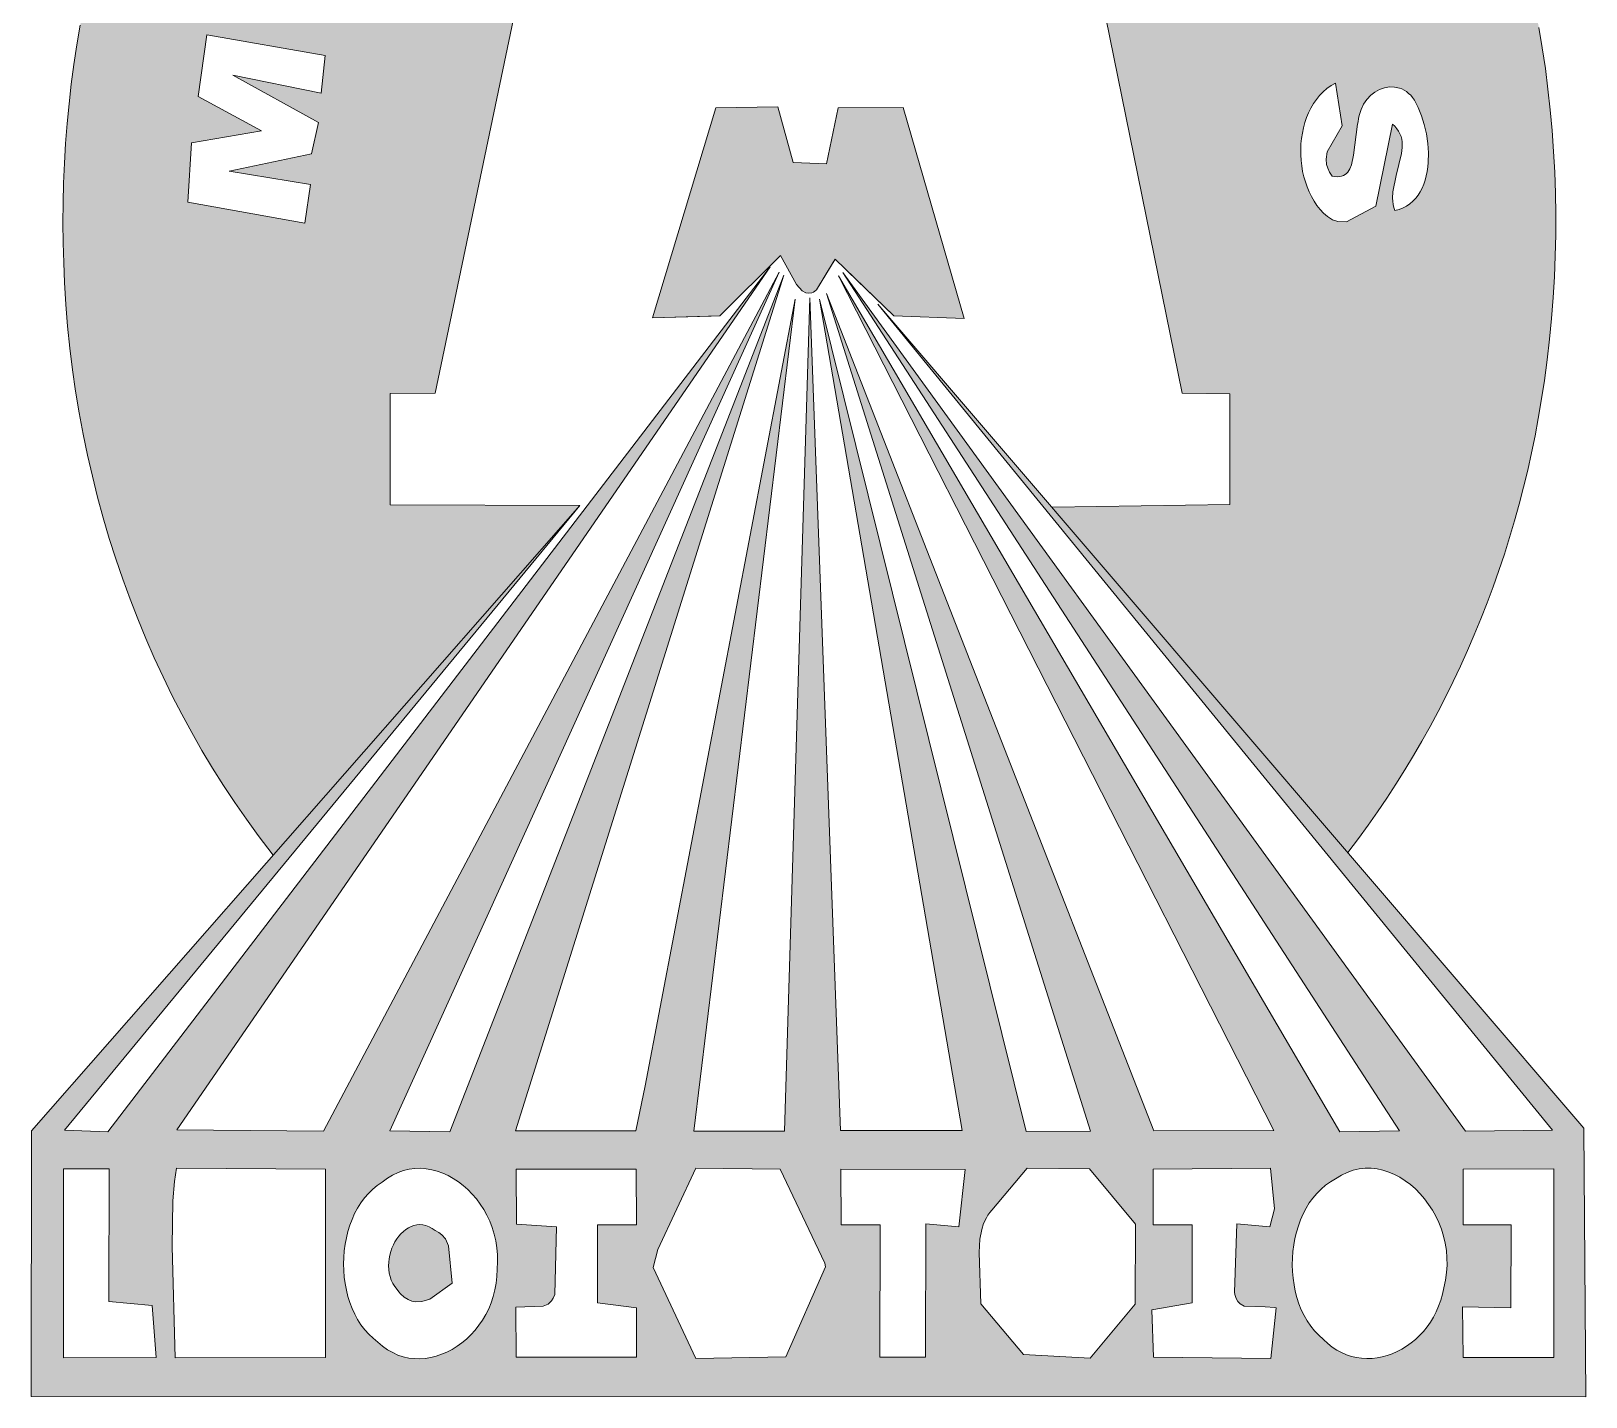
# Model space of a CAD drawing. Header units: millimetres. Extents: x 72 to 17970, y 150 to 12750.
# Drawn here: x 16651 to 16827.9, y 5932.9 to 6088.3 of the extents above; entities that cross this region are included whole.
import ezdxf

# ---------------------------------------------------------------- set-up
doc = ezdxf.new("R2010")
doc.units = ezdxf.units.MM
doc.linetypes.add('XKITLINE00', pattern=[0])
doc.layers.add('OtherObjectType', color=1, linetype='Continuous', lineweight=0)

# ---------------------------------------------------------------- blocks, each defined once
blk = doc.blocks.new('*A5')
at = {"layer": 'OtherObjectType'}
for color, points in [(1, [(16799.07, 6066.85), (16799.66, 6066.65), (16800.64, 6066.62), (16822.11, 6042.29), (16821.71, 6040.33), (16821.28, 6038.38), (16820.81, 6036.44), (16820.31, 6034.52), (16819.78, 6032.61), (16819.22, 6030.71), (16818.62, 6028.83), (16818, 6026.96), (16817.34, 6025.11), (16816.66, 6023.27), (16815.94, 6021.45), (16815.2, 6019.65), (16814.43, 6017.86), (16813.63, 6016.09), (16812.8, 6014.34), (16811.95, 6012.61), (16811.07, 6010.9), (16810.16, 6009.21), (16809.23, 6007.54), (16808.27, 6005.89), (16807.29, 6004.26), (16806.28, 6002.66), (16805.25, 6001.07), (16804.2, 5999.51), (16803.12, 5997.98), (16802.02, 5996.47), (16800.81, 5994.86), (16767.13, 6034.16), (16787.37, 6034.48), (16787.38, 6047.05), (16781.97, 6047.14), (16771.42, 6099.08), (16746.9, 6099.14), (16739.5, 6089.62), (16732.51, 6099.03), (16707.85, 6099.12), (16697, 6047.12), (16691.86, 6047.1), (16691.87, 6034.43), (16713.46, 6034.36), (16678.57, 5994.57), (16676.87, 5996.79), (16675.51, 5998.65), (16674.19, 6000.55), (16672.91, 6002.49), (16671.66, 6004.47), (16670.46, 6006.48), (16669.29, 6008.52), (16668.16, 6010.6), (16667.08, 6012.71), (16666.03, 6014.85), (16665.03, 6017.02), (16664.07, 6019.22), (16663.15, 6021.44), (16662.28, 6023.7), (16661.45, 6025.97), (16660.66, 6028.27), (16659.92, 6030.59), (16659.23, 6032.93), (16658.58, 6035.29), (16657.99, 6037.67), (16657.44, 6040.07), (16656.93, 6042.48), (16656.48, 6044.91), (16656.08, 6047.35), (16655.73, 6049.8), (16655.43, 6052.26), (16655.18, 6054.74), (16654.99, 6057.22), (16654.84, 6059.71), (16654.74, 6061.97), (16654.67, 6064.23), (16654.64, 6066.5), (16654.66, 6068.77), (16654.71, 6071.03), (16654.81, 6073.29), (16654.95, 6075.55), (16655.12, 6077.81), (16655.34, 6080.06), (16655.6, 6082.3), (16655.9, 6084.54), (16656.23, 6086.77), (16656.61, 6088.98), (16657.03, 6091.19), (16657.48, 6093.39), (16657.98, 6095.57), (16658.51, 6097.74), (16659.08, 6099.89), (16659.69, 6102.03), (16660.34, 6104.15), (16661.03, 6106.25), (16661.76, 6108.34), (16662.52, 6110.4), (16663.33, 6112.44), (16664.17, 6114.46), (16665.05, 6116.46), (16665.97, 6118.43), (16666.92, 6120.38), (16667.91, 6122.3), (16669.12, 6124.54), (16670.37, 6126.74), (16671.67, 6128.9), (16673.01, 6131.02), (16674.4, 6133.09), (16675.84, 6135.12), (16677.31, 6137.1), (16678.83, 6139.04), (16680.39, 6140.93), (16681.99, 6142.77), (16683.62, 6144.55), (16685.3, 6146.29), (16687, 6147.97), (16688.75, 6149.6), (16690.52, 6151.18), (16692.33, 6152.7), (16694.17, 6154.16), (16696.04, 6155.57), (16697.94, 6156.91), (16699.87, 6158.2), (16701.82, 6159.42), (16703.8, 6160.59), (16705.8, 6161.69), (16707.83, 6162.72), (16709.87, 6163.69), (16711.94, 6164.59), (16714.03, 6165.43), (16716.14, 6166.19), (16718.26, 6166.89), (16720.11, 6167.44), (16721.97, 6167.93), (16723.83, 6168.38), (16725.71, 6168.77), (16727.59, 6169.12), (16729.47, 6169.41), (16731.37, 6169.66), (16733.26, 6169.85), (16735.16, 6170), (16737.06, 6170.09), (16738.97, 6170.13), (16740.87, 6170.12), (16742.77, 6170.06), (16744.67, 6169.95), (16746.57, 6169.79), (16748.46, 6169.58), (16750.36, 6169.32), (16752.24, 6169), (16754.12, 6168.64), (16755.99, 6168.22), (16757.85, 6167.75), (16759.71, 6167.24), (16761.55, 6166.67), (16763.38, 6166.04), (16765.2, 6165.37), (16767.01, 6164.64), (16768.8, 6163.87), (16770.58, 6163.04), (16772.34, 6162.16), (16774.24, 6161.16), (16776.12, 6160.1), (16777.98, 6158.99), (16779.82, 6157.82), (16781.63, 6156.6), (16783.41, 6155.32), (16785.17, 6153.99), (16786.91, 6152.61), (16788.61, 6151.17), (16790.28, 6149.69), (16791.93, 6148.16), (16793.54, 6146.57), (16795.12, 6144.95), (16796.67, 6143.27), (16798.19, 6141.55), (16799.67, 6139.79), (16801.11, 6137.98), (16802.52, 6136.13), (16803.9, 6134.24), (16805.23, 6132.31), (16806.52, 6130.34), (16807.78, 6128.34), (16808.99, 6126.29), (16810.16, 6124.21), (16811.29, 6122.1), (16812.38, 6119.95), (16813.42, 6117.76), (16814.41, 6115.55), (16815.36, 6113.3), (16816.23, 6111.17), (16817.06, 6109.02), (16817.84, 6106.84), (16818.58, 6104.64), (16819.28, 6102.42), (16819.93, 6100.18), (16820.54, 6097.92), (16821.1, 6095.65), (16821.63, 6093.36), (16822.1, 6091.05), (16822.54, 6088.74), (16822.93, 6086.41), (16823.28, 6084.07), (16823.58, 6081.72), (16823.84, 6079.36), (16824.05, 6077), (16824.22, 6074.63), (16824.35, 6072.26), (16824.43, 6069.89), (16824.47, 6067.51), (16824.46, 6065.13), (16824.41, 6062.75), (16824.32, 6060.38), (16824.18, 6058.01), (16823.99, 6055.64), (16823.76, 6053.28), (16823.49, 6050.93), (16823.17, 6048.58), (16822.81, 6046.25), (16822.48, 6044.26), (16822.11, 6042.29), (16682.17, 6066.49), (16682.79, 6070.89), (16673.55, 6072.38), (16682.91, 6074.36), (16683.72, 6077.92), (16673.97, 6083.3), (16684.01, 6081.27), (16684.46, 6085.53), (16671.01, 6087.91), (16670.01, 6080.89), (16677.23, 6076.96), (16669.27, 6075.62), (16668.84, 6068.86), (16682.17, 6066.49), (16822.11, 6042.29), (16690.24, 6100.59), (16677.68, 6108.23), (16676.15, 6103.5), (16688.31, 6096.14), (16690.24, 6100.59), (16822.11, 6042.29), (16704.79, 6121.75), (16705.04, 6122.28), (16695.75, 6134.11), (16692.77, 6130.93), (16697.37, 6124.55), (16689, 6126.38), (16686.05, 6123.1), (16695.43, 6110.98), (16698.49, 6114.02), (16693.74, 6120.38), (16694.14, 6120.38), (16694.97, 6120.3), (16699.31, 6119.41), (16700.59, 6119.28), (16701.59, 6119.32), (16702.39, 6119.51), (16703.12, 6119.84), (16703.79, 6120.35), (16704.39, 6121.06), (16704.79, 6121.75), (16822.11, 6042.29), (16726.81, 6134.58), (16726.34, 6137.9), (16722.52, 6150.08), (16718.67, 6149.04), (16718.05, 6148.54), (16717.7, 6148.03), (16717.52, 6147.61), (16718.06, 6137.86), (16713.54, 6146.19), (16708.2, 6144.34), (16712.71, 6128.32), (16716.01, 6129.74), (16712.79, 6140.85), (16719.03, 6130.44), (16721.49, 6132.34), (16720.69, 6144.9), (16724.52, 6132.9), (16726.81, 6134.58), (16822.11, 6042.29), (16748.54, 6135.66), (16748.57, 6136.36), (16748.54, 6136.97), (16748.44, 6137.48), (16748.21, 6138.11), (16747.69, 6138.66), (16747.02, 6138.97), (16746.18, 6139.12), (16743.75, 6139.07), (16742.89, 6139.08), (16742.48, 6139.13), (16742.1, 6139.2), (16741.75, 6139.32), (16741.43, 6139.49), (16741.16, 6139.71), (16740.93, 6140), (16740.75, 6140.36), (16740.63, 6140.8), (16740.56, 6141.33), (16740.57, 6141.95), (16740.65, 6142.68), (16747.46, 6142.44), (16747.71, 6145.73), (16740.85, 6146.7), (16740.88, 6147.07), (16740.93, 6147.4), (16741.02, 6147.7), (16741.13, 6147.95), (16741.26, 6148.17), (16741.59, 6148.52), (16741.99, 6148.75), (16742.46, 6148.89), (16742.97, 6148.95), (16745.83, 6148.68), (16746.86, 6148.63), (16747.3, 6148.69), (16747.59, 6148.67), (16748.03, 6148.77), (16748.33, 6149.52), (16748.64, 6152.13), (16737.2, 6152.61), (16736.44, 6135.91), (16748.54, 6135.66), (16822.11, 6042.29), (16764.18, 6129.86), (16767.95, 6140.87), (16771.5, 6138.73), (16773.27, 6142.37), (16760.87, 6148.61), (16760.34, 6144.63), (16763.77, 6143.18), (16759.82, 6130.89), (16764.18, 6129.86), (16822.11, 6042.29), (16783.96, 6110.92), (16789.55, 6127.17), (16787.36, 6129.87), (16786.61, 6130.5), (16785.95, 6130.73), (16785.3, 6130.56), (16773.94, 6123.81), (16773.68, 6123.08), (16773.88, 6122.28), (16775.65, 6119.82), (16778.05, 6120.27), (16778.48, 6120.17), (16778.86, 6120.02), (16779.19, 6119.84), (16779.49, 6119.61), (16779.75, 6119.36), (16779.98, 6119.07), (16780.18, 6118.76), (16780.35, 6118.42), (16780.5, 6118.06), (16780.75, 6117.28), (16781.51, 6113.92), (16781.83, 6112.95), (16782.22, 6112.23), (16782.72, 6111.64), (16783.36, 6111.16), (16783.96, 6110.92), (16783.22, 6120.62), (16780.98, 6122.14), (16785.32, 6125.66), (16783.22, 6120.62), (16783.96, 6110.92), (16822.11, 6042.29), (16792.95, 6090.85), (16795.92, 6092.02), (16793.4, 6099.91), (16802.32, 6105.16), (16801, 6109.73), (16788.23, 6102.15), (16792.95, 6090.85), (16822.11, 6042.29), (16800.64, 6066.62), (16804.01, 6068.4), (16805.88, 6077.75), (16806.16, 6077.49), (16806.4, 6077.22), (16806.59, 6076.94), (16806.74, 6076.65), (16806.86, 6076.35), (16806.94, 6076.04), (16806.99, 6075.73), (16807, 6075.07), (16806.93, 6074.39), (16806.31, 6071.88), (16805.93, 6070.04), (16805.89, 6069.16), (16805.99, 6068.41), (16806.15, 6067.9), (16806.64, 6068.03), (16807.09, 6068.2), (16807.7, 6068.53), (16808.39, 6069.11), (16808.94, 6069.84), (16809.37, 6070.67), (16809.69, 6071.6), (16809.89, 6072.6), (16809.96, 6073.39), (16809.98, 6074.46), (16809.91, 6075.55), (16809.75, 6076.63), (16809.51, 6077.68), (16809.2, 6078.68), (16808.83, 6079.62), (16808.33, 6080.58), (16807.85, 6081.14), (16807.35, 6081.53), (16806.79, 6081.81), (16806.11, 6081.96), (16805.54, 6081.97), (16804.98, 6081.88), (16804.43, 6081.68), (16803.9, 6081.39), (16803.42, 6081.02), (16802.98, 6080.56), (16802.61, 6080.02), (16802.25, 6079.28), (16802.06, 6078.56), (16801.99, 6078), (16801.92, 6077.75), (16801.47, 6074.21), (16801.24, 6073.12), (16801.05, 6072.67), (16800.81, 6072.29), (16800.5, 6072), (16800.1, 6071.82), (16799.62, 6071.76), (16799.34, 6071.78), (16799.03, 6071.83), (16798.74, 6072.28), (16798.53, 6072.72), (16798.4, 6073.14), (16798.34, 6073.77), (16798.45, 6074.59), (16800.17, 6077.56), (16799.4, 6082.41), (16798.9, 6082.12), (16798.43, 6081.78), (16798, 6081.41), (16797.6, 6081), (16797.24, 6080.55), (16796.91, 6080.08), (16796.61, 6079.57), (16796.35, 6079.04), (16796.12, 6078.49), (16795.93, 6077.92), (16795.77, 6077.33), (16795.64, 6076.72), (16795.54, 6076.11), (16795.48, 6075.49), (16795.46, 6074.86), (16795.46, 6074.23), (16795.5, 6073.6), (16795.57, 6072.98), (16795.67, 6072.36), (16795.81, 6071.76), (16795.98, 6071.16), (16796.18, 6070.59), (16796.41, 6070.03), (16796.68, 6069.49), (16796.98, 6068.98), (16797.3, 6068.49), (16797.67, 6068.04), (16798.06, 6067.62), (16798.48, 6067.23)]), (1, [(16737.71, 6073.39), (16741.5, 6073.22), (16742.83, 6079.6), (16750.23, 6079.64), (16757.18, 6055.64), (16749.17, 6055.94), (16742.49, 6062.38), (16740.38, 6058.87), (16740.19, 6058.73), (16739.83, 6058.55), (16739.49, 6058.49), (16739.17, 6058.53), (16738.74, 6058.77), (16738.1, 6059.49), (16736.26, 6062.8), (16729.36, 6055.92), (16721.72, 6055.72), (16728.92, 6079.6), (16735.97, 6079.69)]), (7, [(16808.5, 5956.59), (16807.94, 5957.09), (16807.35, 5957.53), (16827.67, 5963.51), (16827.89, 5932.93), (16651.02, 5932.97), (16651.05, 5963.2), (16713.46, 6034.36), (16654.84, 5963.29), (16659.76, 5963.09), (16735.11, 6061.49), (16667.59, 5963.33), (16684.29, 5963.16), (16736.11, 6060.88), (16691.82, 5963.2), (16698.64, 5963.1), (16736.66, 6060.57), (16706.13, 5963.21), (16719.83, 5963.19), (16720.87, 5968.34), (16737.93, 6057.84), (16726.41, 5963.17), (16736.74, 5963.17), (16739.62, 6057.97), (16743.1, 5963.23), (16756.93, 5963.23), (16740.72, 6057.84), (16764.2, 5963.13), (16771.52, 5963.17), (16741.51, 6058.47), (16778.74, 5963.19), (16792.38, 5963.24), (16742.88, 6060.47), (16799.9, 5963.11), (16806.69, 5963.22), (16743.36, 6060.86), (16814.19, 5963.16), (16824.11, 5963.28), (16747.35, 6057.26), (16827.67, 5963.51), (16664.79, 5943.34), (16659.88, 5943.77), (16659.9, 5958.89), (16654.72, 5958.89), (16654.72, 5937.37), (16665.26, 5937.43), (16664.79, 5943.34), (16827.67, 5963.51), (16684.5, 5958.85), (16667.56, 5958.94), (16667.34, 5957.46), (16667.13, 5955.24), (16667.08, 5950.04), (16667.42, 5937.39), (16684.5, 5937.42), (16684.5, 5958.85), (16827.67, 5963.51), (16704.08, 5949.11), (16704.01, 5949.91), (16703.89, 5950.7), (16703.71, 5951.46), (16703.48, 5952.2), (16703.2, 5952.91), (16702.88, 5953.6), (16702.52, 5954.25), (16702.12, 5954.87), (16701.68, 5955.46), (16701.21, 5956.01), (16700.71, 5956.52), (16700.18, 5956.99), (16699.63, 5957.41), (16699.05, 5957.79), (16698.46, 5958.12), (16697.85, 5958.39), (16697.23, 5958.61), (16696.6, 5958.78), (16695.96, 5958.89), (16695.32, 5958.94), (16694.68, 5958.92), (16694.04, 5958.84), (16693.4, 5958.69), (16692.77, 5958.47), (16692.15, 5958.18), (16691.55, 5957.81), (16690.96, 5957.37), (16690.4, 5956.99), (16689.88, 5956.56), (16689.39, 5956.09), (16688.95, 5955.57), (16688.54, 5955.01), (16688.17, 5954.41), (16687.83, 5953.79), (16687.54, 5953.13), (16687.29, 5952.46), (16687.07, 5951.76), (16686.89, 5951.04), (16686.75, 5950.31), (16686.65, 5949.56), (16686.59, 5948.81), (16686.57, 5948.06), (16686.59, 5947.31), (16686.65, 5946.56), (16686.75, 5945.82), (16686.89, 5945.09), (16687.06, 5944.37), (16687.28, 5943.67), (16687.54, 5943), (16687.84, 5942.35), (16688.17, 5941.73), (16688.55, 5941.14), (16688.97, 5940.58), (16689.43, 5940.07), (16689.93, 5939.6), (16690.47, 5939.17), (16691.01, 5938.7), (16691.58, 5938.3), (16692.16, 5937.97), (16692.76, 5937.7), (16693.36, 5937.5), (16693.98, 5937.36), (16694.61, 5937.29), (16695.24, 5937.27), (16695.86, 5937.32), (16696.49, 5937.42), (16697.11, 5937.57), (16697.72, 5937.78), (16698.32, 5938.03), (16698.91, 5938.34), (16699.48, 5938.69), (16700.03, 5939.08), (16700.56, 5939.52), (16701.06, 5940), (16701.53, 5940.52), (16701.97, 5941.08), (16702.38, 5941.67), (16702.75, 5942.3), (16703.08, 5942.95), (16703.36, 5943.64), (16703.6, 5944.36), (16703.79, 5945.1), (16703.93, 5945.86), (16704.01, 5946.65), (16704.03, 5947.46), (16704.09, 5948.29), (16704.08, 5949.11), (16698.92, 5945.87), (16696.38, 5944.07), (16695.47, 5943.79), (16694.78, 5943.76), (16694.34, 5943.84), (16693.9, 5944.01), (16693.47, 5944.28), (16693.06, 5944.66), (16692.86, 5944.89), (16692.4, 5945.49), (16692.18, 5945.85), (16692, 5946.23), (16691.86, 5946.62), (16691.77, 5947.02), (16691.71, 5947.43), (16691.69, 5947.84), (16691.7, 5948.25), (16691.75, 5948.66), (16691.82, 5949.07), (16691.93, 5949.46), (16692.07, 5949.85), (16692.23, 5950.22), (16692.41, 5950.57), (16692.62, 5950.91), (16692.85, 5951.22), (16693.1, 5951.5), (16693.37, 5951.76), (16693.65, 5951.99), (16693.95, 5952.18), (16694.26, 5952.33), (16694.58, 5952.44), (16694.91, 5952.51), (16695.25, 5952.54), (16695.59, 5952.51), (16695.94, 5952.43), (16696.29, 5952.3), (16696.64, 5952.11), (16696.99, 5951.85), (16697.41, 5951.64), (16697.75, 5951.38), (16698.16, 5950.9), (16698.52, 5950.12), (16698.92, 5945.87), (16704.08, 5949.11), (16827.67, 5963.51), (16719.87, 5958.85), (16706.22, 5958.84), (16706.23, 5952.6), (16710.79, 5952.28), (16710.59, 5944.59), (16710.43, 5944.18), (16710.23, 5943.85), (16709.86, 5943.49), (16709.27, 5943.24), (16706.18, 5943.14), (16706.21, 5937.45), (16719.89, 5937.44), (16719.9, 5943.07), (16715.44, 5943.63), (16715.46, 5952.51), (16719.88, 5952.51), (16719.87, 5958.85), (16827.67, 5963.51), (16741.41, 5947.75), (16741.3, 5948.16), (16736.24, 5958.85), (16726.66, 5958.94), (16722.32, 5949.72), (16721.77, 5947.65), (16726.64, 5937.3), (16736.88, 5937.5), (16741.41, 5947.75), (16827.67, 5963.51), (16757.28, 5958.8), (16743.14, 5958.83), (16743.16, 5952.51), (16747.6, 5952.52), (16747.56, 5937.44), (16752.78, 5937.47), (16752.79, 5952.64), (16756.56, 5952.28), (16757.28, 5958.8), (16827.67, 5963.51), (16776.64, 5952.59), (16771.44, 5958.89), (16764.35, 5958.97), (16760.32, 5954.19), (16760.09, 5953.9), (16759.87, 5953.61), (16759.69, 5953.3), (16759.38, 5952.65), (16759.16, 5951.97), (16758.96, 5950.88), (16758.87, 5949.36), (16759.05, 5943.54), (16763.93, 5937.75), (16771.5, 5937.34), (16776.6, 5943.48), (16776.64, 5952.59), (16827.67, 5963.51), (16792.45, 5954.35), (16792.01, 5958.97), (16778.66, 5958.84), (16778.65, 5952.53), (16783.11, 5952.52), (16783.11, 5943.65), (16778.5, 5942.84), (16778.71, 5937.44), (16792.07, 5937.3), (16792.65, 5943.07), (16792.49, 5943.12), (16791.39, 5943.19), (16789.01, 5943.27), (16788.55, 5943.52), (16788.3, 5943.78), (16788.1, 5944.13), (16788.03, 5944.35), (16787.93, 5944.85), (16788.17, 5952.63), (16791.93, 5952.29), (16792.45, 5954.35), (16827.67, 5963.51), (16813.93, 5958.86), (16813.93, 5952.5), (16819.38, 5952.53), (16819.36, 5943.07), (16813.86, 5943.19), (16813.94, 5937.42), (16824.26, 5937.4), (16824.24, 5958.88), (16813.93, 5958.86), (16827.67, 5963.51), (16807.35, 5957.53), (16806.74, 5957.92), (16806.12, 5958.25), (16805.47, 5958.52), (16804.81, 5958.73), (16804.14, 5958.88), (16803.46, 5958.95), (16802.78, 5958.95), (16802.1, 5958.87), (16801.42, 5958.72), (16800.74, 5958.48), (16800.08, 5958.15), (16799.42, 5957.74), (16798.83, 5957.4), (16798.28, 5957.02), (16797.76, 5956.58), (16797.28, 5956.09), (16796.84, 5955.56), (16796.43, 5955), (16796.07, 5954.39), (16795.74, 5953.75), (16795.44, 5953.09), (16795.19, 5952.4), (16794.98, 5951.69), (16794.8, 5950.96), (16794.67, 5950.22), (16794.57, 5949.47), (16794.51, 5948.71), (16794.49, 5947.95), (16794.52, 5947.19), (16794.58, 5946.43), (16794.69, 5945.68), (16794.83, 5944.95), (16795.02, 5944.23), (16795.25, 5943.53), (16795.52, 5942.85), (16795.83, 5942.2), (16796.19, 5941.58), (16796.59, 5941), (16797.03, 5940.45), (16797.51, 5939.94), (16798.04, 5939.48), (16798.53, 5939.02), (16799.04, 5938.61), (16799.56, 5938.27), (16800.1, 5937.97), (16800.66, 5937.73), (16801.23, 5937.55), (16801.8, 5937.41), (16802.38, 5937.33), (16802.97, 5937.3), (16803.56, 5937.32), (16804.14, 5937.38), (16804.72, 5937.49), (16805.3, 5937.65), (16805.87, 5937.85), (16806.43, 5938.09), (16806.97, 5938.38), (16807.5, 5938.7), (16808.01, 5939.07), (16808.5, 5939.47), (16808.96, 5939.91), (16809.4, 5940.39), (16809.82, 5940.9), (16810.2, 5941.45), (16810.55, 5942.02), (16810.86, 5942.63), (16811.14, 5943.27), (16811.38, 5943.94), (16811.57, 5944.64), (16811.72, 5945.36), (16811.92, 5946.22), (16812.04, 5947.08), (16812.1, 5947.93), (16812.09, 5948.77), (16812.02, 5949.6), (16811.88, 5950.42), (16811.69, 5951.22), (16811.45, 5952), (16811.16, 5952.76), (16810.81, 5953.48), (16810.43, 5954.18), (16810, 5954.84), (16809.54, 5955.47), (16809.04, 5956.05)])]:
    blk.add_hatch(color=color, dxfattribs=at).paths.add_polyline_path(points, flags=17)
at = {"layer": 'OtherObjectType', "color": 7, "linetype": 'XKITLINE00', "lineweight": 0}
for p, q in [((16707.85, 6099.12), (16697, 6047.12)), ((16697, 6047.12), (16707.85, 6099.12)), ((16781.97, 6047.14), (16771.42, 6099.08)), ((16771.42, 6099.08), (16781.97, 6047.14)), ((16656.61, 6088.98), (16656.23, 6086.77)), ((16670.01, 6080.89), (16671.01, 6087.91)), ((16671.01, 6087.91), (16684.46, 6085.53)), ((16822.93, 6086.41), (16822.54, 6088.74)), ((16656.23, 6086.77), (16655.9, 6084.54)), ((16823.28, 6084.07), (16822.93, 6086.41)), ((16655.9, 6084.54), (16655.6, 6082.3)), ((16684.46, 6085.53), (16684.01, 6081.27)), ((16684.01, 6081.27), (16673.97, 6083.3)), ((16673.97, 6083.3), (16683.72, 6077.92)), ((16823.58, 6081.72), (16823.28, 6084.07)), ((16655.6, 6082.3), (16655.34, 6080.06)), ((16677.23, 6076.96), (16670.01, 6080.89)), ((16797.24, 6080.55), (16797.6, 6081)), ((16797.6, 6081), (16798, 6081.41)), ((16798, 6081.41), (16798.43, 6081.78)), ((16798.43, 6081.78), (16798.9, 6082.12)), ((16798.9, 6082.12), (16799.4, 6082.41)), ((16799.4, 6082.41), (16800.17, 6077.56)), ((16802.98, 6080.56), (16803.42, 6081.02)), ((16803.42, 6081.02), (16803.9, 6081.39)), ((16803.9, 6081.39), (16804.43, 6081.68)), ((16804.43, 6081.68), (16804.98, 6081.88)), ((16804.98, 6081.88), (16805.54, 6081.97)), ((16805.54, 6081.97), (16806.11, 6081.96)), ((16806.11, 6081.96), (16806.67, 6081.84)), ((16806.67, 6081.84), (16806.95, 6081.74)), ((16806.95, 6081.74), (16807.21, 6081.6)), ((16807.21, 6081.6), (16807.47, 6081.44)), ((16807.47, 6081.44), (16807.72, 6081.24)), ((16807.72, 6081.24), (16807.96, 6081.02)), ((16807.96, 6081.02), (16808.18, 6080.76)), ((16823.84, 6079.36), (16823.58, 6081.72)), ((16655.34, 6080.06), (16655.12, 6077.81)), ((16728.92, 6079.6), (16721.72, 6055.72)), ((16728.92, 6079.6), (16721.72, 6055.72)), ((16735.97, 6079.69), (16728.92, 6079.6)), ((16735.97, 6079.69), (16728.92, 6079.6)), ((16737.71, 6073.39), (16735.97, 6079.69)), ((16737.71, 6073.39), (16735.97, 6079.69)), ((16742.83, 6079.6), (16741.5, 6073.22)), ((16742.83, 6079.6), (16741.5, 6073.22)), ((16750.23, 6079.64), (16742.83, 6079.6)), ((16750.23, 6079.64), (16742.83, 6079.6)), ((16757.18, 6055.64), (16750.23, 6079.64)), ((16757.18, 6055.64), (16750.23, 6079.64)), ((16796.12, 6078.49), (16796.35, 6079.04)), ((16796.35, 6079.04), (16796.61, 6079.57)), ((16796.61, 6079.57), (16796.91, 6080.08)), ((16796.91, 6080.08), (16797.24, 6080.55)), ((16802.11, 6078.74), (16802.2, 6079.08)), ((16802.2, 6079.08), (16802.32, 6079.41)), ((16802.32, 6079.41), (16802.61, 6080.02)), ((16802.61, 6080.02), (16802.98, 6080.56)), ((16808.18, 6080.76), (16808.39, 6080.46)), ((16808.39, 6080.46), (16808.83, 6079.62)), ((16808.83, 6079.62), (16809.2, 6078.68)), ((16824.05, 6077), (16823.84, 6079.36)), ((16655.12, 6077.81), (16654.95, 6075.55)), ((16683.72, 6077.92), (16682.91, 6074.36)), ((16795.64, 6076.72), (16795.77, 6077.33)), ((16795.77, 6077.33), (16795.93, 6077.92)), ((16795.93, 6077.92), (16796.12, 6078.49)), ((16800.17, 6077.56), (16798.45, 6074.59)), ((16801.47, 6074.21), (16801.92, 6077.75)), ((16801.92, 6077.75), (16801.99, 6078)), ((16801.99, 6078), (16802.04, 6078.37)), ((16802.04, 6078.37), (16802.11, 6078.74)), ((16805.88, 6077.75), (16804.01, 6068.4)), ((16806.16, 6077.49), (16805.88, 6077.75)), ((16806.4, 6077.22), (16806.16, 6077.49)), ((16809.2, 6078.68), (16809.51, 6077.68)), ((16809.51, 6077.68), (16809.75, 6076.63)), ((16654.95, 6075.55), (16654.81, 6073.29)), ((16668.84, 6068.86), (16669.27, 6075.62)), ((16669.27, 6075.62), (16677.23, 6076.96)), ((16795.46, 6074.86), (16795.48, 6075.49)), ((16795.48, 6075.49), (16795.54, 6076.11)), ((16795.54, 6076.11), (16795.64, 6076.72)), ((16806.59, 6076.94), (16806.4, 6077.22)), ((16806.74, 6076.65), (16806.59, 6076.94)), ((16806.86, 6076.35), (16806.74, 6076.65)), ((16806.94, 6076.04), (16806.86, 6076.35)), ((16806.99, 6075.73), (16806.94, 6076.04)), ((16807.01, 6075.4), (16806.99, 6075.73)), ((16809.75, 6076.63), (16809.91, 6075.55)), ((16809.91, 6075.55), (16809.98, 6074.46)), ((16824.22, 6074.63), (16824.05, 6077)), ((16682.91, 6074.36), (16673.55, 6072.38)), ((16795.46, 6074.23), (16795.46, 6074.86)), ((16795.5, 6073.6), (16795.46, 6074.23)), ((16798.45, 6074.59), (16798.34, 6073.77)), ((16798.34, 6073.77), (16798.4, 6073.14)), ((16801.24, 6073.12), (16801.47, 6074.21)), ((16806.31, 6071.88), (16806.93, 6074.39)), ((16806.93, 6074.39), (16807, 6075.07)), ((16807, 6075.07), (16807.01, 6075.4)), ((16809.98, 6074.46), (16809.96, 6073.39)), ((16824.35, 6072.26), (16824.22, 6074.63)), ((16654.81, 6073.29), (16654.71, 6071.03)), ((16673.55, 6072.38), (16682.79, 6070.89)), ((16741.5, 6073.22), (16737.71, 6073.39)), ((16741.5, 6073.22), (16737.71, 6073.39)), ((16795.57, 6072.98), (16795.5, 6073.6)), ((16795.67, 6072.36), (16795.57, 6072.98)), ((16795.81, 6071.76), (16795.67, 6072.36)), ((16798.4, 6073.14), (16798.53, 6072.72)), ((16798.53, 6072.72), (16798.74, 6072.28)), ((16798.74, 6072.28), (16799.03, 6071.83)), ((16800.31, 6071.9), (16800.5, 6072)), ((16800.5, 6072), (16800.66, 6072.13)), ((16800.66, 6072.13), (16800.81, 6072.29)), ((16800.81, 6072.29), (16801.05, 6072.67)), ((16801.05, 6072.67), (16801.24, 6073.12)), ((16809.84, 6072.35), (16809.74, 6071.85)), ((16809.91, 6072.87), (16809.84, 6072.35)), ((16809.96, 6073.39), (16809.91, 6072.87)), ((16824.43, 6069.89), (16824.35, 6072.26)), ((16654.71, 6071.03), (16654.66, 6068.77)), ((16682.79, 6070.89), (16682.17, 6066.49)), ((16795.98, 6071.16), (16795.81, 6071.76)), ((16796.18, 6070.59), (16795.98, 6071.16)), ((16796.41, 6070.03), (16796.18, 6070.59)), ((16799.03, 6071.83), (16799.34, 6071.78)), ((16799.34, 6071.78), (16799.62, 6071.76)), ((16799.62, 6071.76), (16799.87, 6071.77)), ((16799.87, 6071.77), (16800.1, 6071.82)), ((16800.1, 6071.82), (16800.31, 6071.9)), ((16805.93, 6070.04), (16806.31, 6071.88)), ((16809.27, 6070.47), (16809.05, 6070.05)), ((16809.45, 6070.91), (16809.27, 6070.47)), ((16809.61, 6071.37), (16809.45, 6070.91)), ((16809.74, 6071.85), (16809.61, 6071.37)), ((16654.66, 6068.77), (16654.64, 6066.5)), ((16682.17, 6066.49), (16668.84, 6068.86)), ((16796.68, 6069.49), (16796.41, 6070.03)), ((16796.98, 6068.98), (16796.68, 6069.49)), ((16797.3, 6068.49), (16796.98, 6068.98)), ((16797.67, 6068.04), (16797.3, 6068.49)), ((16805.9, 6069.32), (16805.93, 6070.04)), ((16805.92, 6068.96), (16805.9, 6069.32)), ((16805.96, 6068.6), (16805.92, 6068.96)), ((16806.04, 6068.25), (16805.96, 6068.6)), ((16807.5, 6068.42), (16807.09, 6068.2)), ((16807.88, 6068.68), (16807.5, 6068.42)), ((16808.22, 6068.97), (16807.88, 6068.68)), ((16808.53, 6069.3), (16808.22, 6068.97)), ((16808.81, 6069.66), (16808.53, 6069.3)), ((16809.05, 6070.05), (16808.81, 6069.66)), ((16824.47, 6067.51), (16824.43, 6069.89)), ((16798.06, 6067.62), (16797.67, 6068.04)), ((16798.48, 6067.23), (16798.06, 6067.62)), ((16799.07, 6066.85), (16798.48, 6067.23)), ((16799.66, 6066.65), (16799.07, 6066.85)), ((16800.64, 6066.62), (16799.66, 6066.65)), ((16804.01, 6068.4), (16800.64, 6066.62)), ((16806.15, 6067.9), (16806.04, 6068.25)), ((16806.64, 6068.03), (16806.15, 6067.9)), ((16807.09, 6068.2), (16806.64, 6068.03)), ((16824.46, 6065.13), (16824.47, 6067.51)), ((16654.64, 6066.5), (16654.67, 6064.23)), ((16824.41, 6062.75), (16824.46, 6065.13)), ((16654.67, 6064.23), (16654.74, 6061.97)), ((16654.74, 6061.97), (16654.84, 6059.71)), ((16659.76, 5963.09), (16735.11, 6061.49)), ((16735.11, 6061.49), (16667.59, 5963.33)), ((16729.36, 6055.92), (16736.26, 6062.8)), ((16736.26, 6062.8), (16738.1, 6059.49)), ((16740.38, 6058.87), (16742.49, 6062.38)), ((16742.34, 6062.13), (16740.38, 6058.87)), ((16742.49, 6062.38), (16749.17, 6055.94)), ((16824.32, 6060.38), (16824.41, 6062.75)), ((16654.84, 6059.71), (16654.99, 6057.22)), ((16684.29, 5963.16), (16736.11, 6060.88)), ((16736.11, 6060.88), (16691.82, 5963.2)), ((16698.64, 5963.1), (16736.66, 6060.57)), ((16736.66, 6060.57), (16706.13, 5963.21)), ((16792.38, 5963.24), (16742.88, 6060.47)), ((16742.88, 6060.47), (16799.9, 5963.11)), ((16806.69, 5963.22), (16743.36, 6060.86)), ((16743.36, 6060.86), (16814.19, 5963.16)), ((16743.9, 6061.03), (16749.17, 6055.94)), ((16824.18, 6058.01), (16824.32, 6060.38)), ((16720.87, 5968.34), (16737.93, 6057.84)), ((16737.93, 6057.84), (16726.41, 5963.17)), ((16736.74, 5963.17), (16739.62, 6057.97)), ((16738.74, 6058.77), (16738.1, 6059.49)), ((16738.1, 6059.49), (16738.74, 6058.77)), ((16739.17, 6058.53), (16738.74, 6058.77)), ((16738.74, 6058.77), (16739.17, 6058.53)), ((16739.49, 6058.49), (16739.17, 6058.53)), ((16739.17, 6058.53), (16739.49, 6058.49)), ((16739.83, 6058.55), (16739.49, 6058.49)), ((16739.49, 6058.49), (16739.83, 6058.55)), ((16739.62, 6057.97), (16743.1, 5963.23)), ((16740.01, 6058.62), (16739.83, 6058.55)), ((16739.83, 6058.55), (16740.01, 6058.62)), ((16740.19, 6058.73), (16740.01, 6058.62)), ((16740.01, 6058.62), (16740.19, 6058.73)), ((16740.38, 6058.87), (16740.19, 6058.73)), ((16740.19, 6058.73), (16740.38, 6058.87)), ((16756.93, 5963.23), (16740.72, 6057.84)), ((16740.72, 6057.84), (16764.2, 5963.13)), ((16771.52, 5963.17), (16741.51, 6058.47)), ((16741.51, 6058.47), (16778.74, 5963.19)), ((16778.74, 5963.19), (16741.51, 6058.47)), ((16823.99, 6055.64), (16824.18, 6058.01)), ((16654.99, 6057.22), (16655.18, 6054.74)), ((16824.11, 5963.28), (16747.35, 6057.26)), ((16747.35, 6057.26), (16827.67, 5963.51)), ((16655.18, 6054.74), (16655.43, 6052.26)), ((16721.72, 6055.72), (16729.36, 6055.92)), ((16721.72, 6055.72), (16728.38, 6055.9)), ((16749.17, 6055.94), (16757.18, 6055.64)), ((16749.17, 6055.94), (16757.18, 6055.64)), ((16823.76, 6053.28), (16823.99, 6055.64)), ((16823.49, 6050.93), (16823.76, 6053.28)), ((16655.43, 6052.26), (16655.73, 6049.8)), ((16823.17, 6048.58), (16823.49, 6050.93)), ((16655.73, 6049.8), (16656.08, 6047.35)), ((16656.08, 6047.35), (16656.48, 6044.91)), ((16822.81, 6046.25), (16823.17, 6048.58)), ((16697, 6047.12), (16691.86, 6047.1)), ((16691.86, 6047.1), (16697, 6047.12)), ((16691.86, 6047.1), (16691.87, 6034.43)), ((16691.87, 6034.43), (16691.86, 6047.1)), ((16787.38, 6047.05), (16781.97, 6047.14)), ((16781.97, 6047.14), (16787.38, 6047.05)), ((16787.37, 6034.48), (16787.38, 6047.05)), ((16787.38, 6047.05), (16787.37, 6034.48)), ((16822.48, 6044.26), (16822.81, 6046.25)), ((16656.48, 6044.91), (16656.93, 6042.48)), ((16822.11, 6042.29), (16822.48, 6044.26)), ((16656.93, 6042.48), (16657.44, 6040.07)), ((16821.71, 6040.33), (16822.11, 6042.29)), ((16821.28, 6038.38), (16821.71, 6040.33)), ((16657.44, 6040.07), (16657.99, 6037.67)), ((16820.81, 6036.44), (16821.28, 6038.38)), ((16657.99, 6037.67), (16658.58, 6035.29)), ((16658.58, 6035.29), (16659.23, 6032.93)), ((16820.31, 6034.52), (16820.81, 6036.44)), ((16651.05, 5963.2), (16713.46, 6034.36)), ((16713.46, 6034.36), (16654.84, 5963.29)), ((16691.87, 6034.43), (16713.46, 6034.36)), ((16713.46, 6034.36), (16691.87, 6034.43)), ((16767.21, 6034.16), (16787.37, 6034.48)), ((16819.78, 6032.61), (16820.31, 6034.52)), ((16659.23, 6032.93), (16659.92, 6030.59)), ((16819.22, 6030.71), (16819.78, 6032.61)), ((16659.92, 6030.59), (16660.66, 6028.27)), ((16818.62, 6028.83), (16819.22, 6030.71)), ((16660.66, 6028.27), (16661.45, 6025.97)), ((16818, 6026.96), (16818.62, 6028.83)), ((16661.45, 6025.97), (16662.28, 6023.7)), ((16817.34, 6025.11), (16818, 6026.96)), ((16816.66, 6023.27), (16817.34, 6025.11)), ((16662.28, 6023.7), (16663.15, 6021.44)), ((16815.94, 6021.45), (16816.66, 6023.27)), ((16663.15, 6021.44), (16664.07, 6019.22)), ((16815.2, 6019.65), (16815.94, 6021.45)), ((16664.07, 6019.22), (16665.03, 6017.02)), ((16814.43, 6017.86), (16815.2, 6019.65)), ((16813.63, 6016.09), (16814.43, 6017.86)), ((16665.03, 6017.02), (16666.03, 6014.85)), ((16812.8, 6014.34), (16813.63, 6016.09)), ((16666.03, 6014.85), (16667.08, 6012.71)), ((16811.95, 6012.61), (16812.8, 6014.34)), ((16667.08, 6012.71), (16668.16, 6010.6)), ((16811.07, 6010.9), (16811.95, 6012.61)), ((16668.16, 6010.6), (16669.29, 6008.52)), ((16810.16, 6009.21), (16811.07, 6010.9)), ((16669.29, 6008.52), (16670.46, 6006.48)), ((16809.23, 6007.54), (16810.16, 6009.21)), ((16808.27, 6005.89), (16809.23, 6007.54)), ((16670.46, 6006.48), (16671.66, 6004.47)), ((16807.29, 6004.26), (16808.27, 6005.89)), ((16671.66, 6004.47), (16672.91, 6002.49)), ((16806.28, 6002.66), (16807.29, 6004.26)), ((16672.91, 6002.49), (16674.19, 6000.55)), ((16805.25, 6001.07), (16806.28, 6002.66)), ((16674.19, 6000.55), (16675.51, 5998.65)), ((16803.12, 5997.98), (16804.2, 5999.51)), ((16804.2, 5999.51), (16805.25, 6001.07)), ((16675.51, 5998.65), (16676.87, 5996.79)), ((16802.02, 5996.47), (16803.12, 5997.98)), ((16676.87, 5996.79), (16678.57, 5994.57)), ((16800.81, 5994.86), (16802.02, 5996.47)), ((16719.83, 5963.19), (16720.87, 5968.34)), ((16651.02, 5932.97), (16651.05, 5963.2)), ((16654.84, 5963.29), (16659.76, 5963.09)), ((16667.59, 5963.33), (16684.29, 5963.16)), ((16691.82, 5963.2), (16698.64, 5963.1)), ((16706.13, 5963.21), (16719.83, 5963.19)), ((16726.41, 5963.17), (16736.74, 5963.17)), ((16743.1, 5963.23), (16756.93, 5963.23)), ((16764.2, 5963.13), (16771.52, 5963.17)), ((16778.74, 5963.19), (16792.38, 5963.24)), ((16799.9, 5963.11), (16806.69, 5963.22)), ((16814.19, 5963.16), (16824.11, 5963.28)), ((16827.67, 5963.51), (16827.89, 5932.93)), ((16654.72, 5937.37), (16654.72, 5958.89)), ((16654.72, 5958.89), (16659.9, 5958.89)), ((16659.9, 5958.89), (16659.88, 5943.77)), ((16667.34, 5957.46), (16667.56, 5958.94)), ((16667.56, 5958.94), (16684.5, 5958.85)), ((16684.5, 5958.85), (16684.5, 5937.42)), ((16693.4, 5958.69), (16694.04, 5958.84)), ((16694.04, 5958.84), (16694.68, 5958.92)), ((16694.68, 5958.92), (16695.32, 5958.94)), ((16695.32, 5958.94), (16695.96, 5958.89)), ((16695.96, 5958.89), (16696.6, 5958.78)), ((16696.6, 5958.78), (16697.23, 5958.61)), ((16719.87, 5958.85), (16706.22, 5958.84)), ((16706.22, 5958.84), (16719.87, 5958.85)), ((16706.23, 5952.6), (16706.22, 5958.84)), ((16706.22, 5958.84), (16706.23, 5952.6)), ((16719.87, 5958.85), (16719.88, 5952.51)), ((16719.88, 5952.51), (16719.87, 5958.85)), ((16722.32, 5949.72), (16726.66, 5958.94)), ((16726.66, 5958.94), (16736.24, 5958.85)), ((16736.24, 5958.85), (16741.3, 5948.16)), ((16743.14, 5958.83), (16743.16, 5952.51)), ((16743.16, 5952.51), (16743.14, 5958.83)), ((16757.28, 5958.8), (16743.14, 5958.83)), ((16743.14, 5958.83), (16757.28, 5958.8)), ((16757.28, 5958.8), (16756.56, 5952.28)), ((16756.56, 5952.28), (16757.28, 5958.8)), ((16760.32, 5954.19), (16764.35, 5958.97)), ((16764.35, 5958.97), (16771.44, 5958.89)), ((16771.44, 5958.89), (16776.64, 5952.59)), ((16778.65, 5952.53), (16778.66, 5958.84)), ((16778.66, 5958.84), (16792.01, 5958.97)), ((16792.01, 5958.97), (16792.45, 5954.35)), ((16801.42, 5958.72), (16802.1, 5958.87)), ((16802.1, 5958.87), (16802.78, 5958.95)), ((16802.78, 5958.95), (16803.46, 5958.95)), ((16803.46, 5958.95), (16804.14, 5958.88)), ((16804.14, 5958.88), (16804.81, 5958.73)), ((16813.93, 5958.86), (16824.24, 5958.88)), ((16813.93, 5952.5), (16813.93, 5958.86)), ((16824.24, 5958.88), (16824.26, 5937.4)), ((16667.13, 5955.24), (16667.34, 5957.46)), ((16689.88, 5956.56), (16690.4, 5956.99)), ((16690.4, 5956.99), (16690.96, 5957.37)), ((16690.96, 5957.37), (16691.55, 5957.81)), ((16691.55, 5957.81), (16692.15, 5958.18)), ((16692.15, 5958.18), (16692.77, 5958.47)), ((16692.77, 5958.47), (16693.4, 5958.69)), ((16697.23, 5958.61), (16697.85, 5958.39)), ((16697.85, 5958.39), (16698.46, 5958.12)), ((16698.46, 5958.12), (16699.05, 5957.79)), ((16699.05, 5957.79), (16699.63, 5957.41)), ((16699.63, 5957.41), (16700.18, 5956.99)), ((16700.18, 5956.99), (16700.71, 5956.52)), ((16797.76, 5956.58), (16798.28, 5957.02)), ((16798.28, 5957.02), (16798.83, 5957.4)), ((16798.83, 5957.4), (16799.42, 5957.74)), ((16799.42, 5957.74), (16800.08, 5958.15)), ((16800.08, 5958.15), (16800.74, 5958.48)), ((16800.74, 5958.48), (16801.42, 5958.72)), ((16804.81, 5958.73), (16805.47, 5958.52)), ((16805.47, 5958.52), (16806.12, 5958.25)), ((16806.12, 5958.25), (16806.74, 5957.92)), ((16806.74, 5957.92), (16807.35, 5957.53)), ((16807.35, 5957.53), (16807.94, 5957.09)), ((16807.94, 5957.09), (16808.5, 5956.59)), ((16667.08, 5950.04), (16667.13, 5955.24)), ((16688.54, 5955.01), (16688.95, 5955.57)), ((16688.95, 5955.57), (16689.39, 5956.09)), ((16689.39, 5956.09), (16689.88, 5956.56)), ((16700.71, 5956.52), (16701.21, 5956.01)), ((16701.21, 5956.01), (16701.68, 5955.46)), ((16701.68, 5955.46), (16702.12, 5954.87)), ((16796.43, 5955), (16796.84, 5955.56)), ((16796.84, 5955.56), (16797.28, 5956.09)), ((16797.28, 5956.09), (16797.76, 5956.58)), ((16808.5, 5956.59), (16809.04, 5956.05)), ((16809.04, 5956.05), (16809.54, 5955.47)), ((16809.54, 5955.47), (16810, 5954.84)), ((16687.54, 5953.13), (16687.83, 5953.79)), ((16687.83, 5953.79), (16688.17, 5954.41)), ((16688.17, 5954.41), (16688.54, 5955.01)), ((16702.12, 5954.87), (16702.52, 5954.25)), ((16702.52, 5954.25), (16702.88, 5953.6)), ((16702.88, 5953.6), (16703.2, 5952.91)), ((16759.69, 5953.3), (16759.87, 5953.61)), ((16759.87, 5953.61), (16760.09, 5953.9)), ((16760.09, 5953.9), (16760.32, 5954.19)), ((16792.45, 5954.35), (16791.93, 5952.29)), ((16795.44, 5953.09), (16795.74, 5953.75)), ((16795.74, 5953.75), (16796.07, 5954.39)), ((16796.07, 5954.39), (16796.43, 5955)), ((16810, 5954.84), (16810.43, 5954.18)), ((16810.43, 5954.18), (16810.81, 5953.48)), ((16810.81, 5953.48), (16811.16, 5952.76)), ((16686.89, 5951.04), (16687.07, 5951.76)), ((16687.07, 5951.76), (16687.29, 5952.46)), ((16687.29, 5952.46), (16687.54, 5953.13)), ((16693.37, 5951.76), (16693.1, 5951.5)), ((16693.65, 5951.99), (16693.37, 5951.76)), ((16693.95, 5952.18), (16693.65, 5951.99)), ((16694.26, 5952.33), (16693.95, 5952.18)), ((16694.58, 5952.44), (16694.26, 5952.33)), ((16694.91, 5952.51), (16694.58, 5952.44)), ((16695.25, 5952.54), (16694.91, 5952.51)), ((16695.59, 5952.51), (16695.25, 5952.54)), ((16695.94, 5952.43), (16695.59, 5952.51)), ((16696.29, 5952.3), (16695.94, 5952.43)), ((16696.64, 5952.11), (16696.29, 5952.3)), ((16696.99, 5951.85), (16696.64, 5952.11)), ((16697.41, 5951.64), (16696.99, 5951.85)), ((16703.2, 5952.91), (16703.48, 5952.2)), ((16703.48, 5952.2), (16703.71, 5951.46)), ((16710.79, 5952.28), (16706.23, 5952.6)), ((16706.23, 5952.6), (16710.79, 5952.28)), ((16710.59, 5944.59), (16710.79, 5952.28)), ((16710.79, 5952.28), (16710.59, 5944.59)), ((16715.44, 5943.63), (16715.46, 5952.51)), ((16715.46, 5952.51), (16715.44, 5943.63)), ((16719.88, 5952.51), (16715.46, 5952.51)), ((16715.46, 5952.51), (16719.88, 5952.51)), ((16747.6, 5952.52), (16743.16, 5952.51)), ((16743.16, 5952.51), (16747.6, 5952.52)), ((16747.6, 5952.52), (16747.56, 5937.44)), ((16747.56, 5937.44), (16747.6, 5952.52)), ((16752.79, 5952.64), (16752.78, 5937.47)), ((16752.78, 5937.47), (16752.79, 5952.64)), ((16756.56, 5952.28), (16752.79, 5952.64)), ((16752.79, 5952.64), (16756.56, 5952.28)), ((16758.96, 5950.88), (16759.16, 5951.97)), ((16759.16, 5951.97), (16759.38, 5952.65)), ((16759.38, 5952.65), (16759.69, 5953.3)), ((16776.64, 5952.59), (16776.6, 5943.48)), ((16783.11, 5952.52), (16778.65, 5952.53)), ((16783.11, 5943.65), (16783.11, 5952.52)), ((16788.17, 5952.63), (16787.93, 5944.85)), ((16791.93, 5952.29), (16788.17, 5952.63)), ((16794.8, 5950.96), (16794.98, 5951.69)), ((16794.98, 5951.69), (16795.19, 5952.4)), ((16795.19, 5952.4), (16795.44, 5953.09)), ((16811.16, 5952.76), (16811.45, 5952)), ((16811.45, 5952), (16811.69, 5951.22)), ((16819.38, 5952.53), (16813.93, 5952.5)), ((16819.36, 5943.07), (16819.38, 5952.53)), ((16667.42, 5937.39), (16667.08, 5950.04)), ((16686.65, 5949.56), (16686.75, 5950.31)), ((16686.75, 5950.31), (16686.89, 5951.04)), ((16692.23, 5950.22), (16692.07, 5949.85)), ((16692.41, 5950.57), (16692.23, 5950.22)), ((16692.62, 5950.91), (16692.41, 5950.57)), ((16692.85, 5951.22), (16692.62, 5950.91)), ((16693.1, 5951.5), (16692.85, 5951.22)), ((16697.75, 5951.38), (16697.41, 5951.64)), ((16698.16, 5950.9), (16697.75, 5951.38)), ((16698.52, 5950.12), (16698.16, 5950.9)), ((16698.92, 5945.87), (16698.52, 5950.12)), ((16703.71, 5951.46), (16703.89, 5950.7)), ((16703.89, 5950.7), (16704.01, 5949.91)), ((16704.01, 5949.91), (16704.08, 5949.11)), ((16758.87, 5949.36), (16758.96, 5950.88)), ((16794.57, 5949.47), (16794.67, 5950.22)), ((16794.67, 5950.22), (16794.8, 5950.96)), ((16811.69, 5951.22), (16811.88, 5950.42)), ((16811.88, 5950.42), (16812.02, 5949.6)), ((16686.57, 5948.06), (16686.59, 5948.81)), ((16686.59, 5948.81), (16686.65, 5949.56)), ((16691.7, 5948.25), (16691.69, 5947.84)), ((16691.75, 5948.66), (16691.7, 5948.25)), ((16691.82, 5949.07), (16691.75, 5948.66)), ((16691.93, 5949.46), (16691.82, 5949.07)), ((16692.07, 5949.85), (16691.93, 5949.46)), ((16704.09, 5948.29), (16704.03, 5947.46)), ((16704.08, 5949.11), (16704.09, 5948.29)), ((16721.77, 5947.65), (16722.32, 5949.72)), ((16741.3, 5948.16), (16741.41, 5947.75)), ((16759.05, 5943.54), (16758.87, 5949.36)), ((16794.49, 5947.95), (16794.51, 5948.71)), ((16794.51, 5948.71), (16794.57, 5949.47)), ((16812.02, 5949.6), (16812.09, 5948.77)), ((16812.09, 5948.77), (16812.1, 5947.93)), ((16686.59, 5947.31), (16686.57, 5948.06)), ((16686.65, 5946.56), (16686.59, 5947.31)), ((16686.75, 5945.82), (16686.65, 5946.56)), ((16691.69, 5947.84), (16691.71, 5947.43)), ((16691.71, 5947.43), (16691.77, 5947.02)), ((16691.77, 5947.02), (16691.86, 5946.62)), ((16691.86, 5946.62), (16692, 5946.23)), ((16704.01, 5946.65), (16703.93, 5945.86)), ((16704.03, 5947.46), (16704.01, 5946.65)), ((16726.64, 5937.3), (16721.77, 5947.65)), ((16741.41, 5947.75), (16736.88, 5937.5)), ((16794.52, 5947.19), (16794.49, 5947.95)), ((16794.58, 5946.43), (16794.52, 5947.19)), ((16794.69, 5945.68), (16794.58, 5946.43)), ((16812.04, 5947.08), (16811.92, 5946.22)), ((16812.1, 5947.93), (16812.04, 5947.08)), ((16686.89, 5945.09), (16686.75, 5945.82)), ((16687.06, 5944.37), (16686.89, 5945.09)), ((16692, 5946.23), (16692.18, 5945.85)), ((16692.18, 5945.85), (16692.4, 5945.49)), ((16692.4, 5945.49), (16692.66, 5945.15)), ((16692.66, 5945.15), (16692.86, 5944.89)), ((16692.86, 5944.89), (16693.06, 5944.66)), ((16693.06, 5944.66), (16693.47, 5944.28)), ((16696.38, 5944.07), (16698.92, 5945.87)), ((16703.79, 5945.1), (16703.6, 5944.36)), ((16703.93, 5945.86), (16703.79, 5945.1)), ((16787.93, 5944.85), (16787.97, 5944.59)), ((16794.83, 5944.95), (16794.69, 5945.68)), ((16795.02, 5944.23), (16794.83, 5944.95)), ((16811.57, 5944.64), (16811.38, 5943.94)), ((16811.72, 5945.36), (16811.57, 5944.64)), ((16811.92, 5946.22), (16811.72, 5945.36)), ((16659.88, 5943.77), (16664.79, 5943.34)), ((16664.79, 5943.34), (16665.26, 5937.43)), ((16687.28, 5943.67), (16687.06, 5944.37)), ((16687.54, 5943), (16687.28, 5943.67)), ((16687.84, 5942.35), (16687.54, 5943)), ((16693.47, 5944.28), (16693.9, 5944.01)), ((16693.9, 5944.01), (16694.34, 5943.84)), ((16694.34, 5943.84), (16694.78, 5943.76)), ((16694.78, 5943.76), (16695.47, 5943.79)), ((16695.47, 5943.79), (16696.38, 5944.07)), ((16703.08, 5942.95), (16702.75, 5942.3)), ((16703.36, 5943.64), (16703.08, 5942.95)), ((16703.6, 5944.36), (16703.36, 5943.64)), ((16709.27, 5943.24), (16706.18, 5943.14)), ((16706.18, 5943.14), (16709.27, 5943.24)), ((16706.21, 5937.45), (16706.18, 5943.14)), ((16706.18, 5943.14), (16706.21, 5937.45)), ((16709.27, 5943.24), (16709.86, 5943.49)), ((16709.86, 5943.49), (16709.27, 5943.24)), ((16709.86, 5943.49), (16710.23, 5943.85)), ((16710.23, 5943.85), (16709.86, 5943.49)), ((16710.23, 5943.85), (16710.43, 5944.18)), ((16710.43, 5944.18), (16710.23, 5943.85)), ((16710.43, 5944.18), (16710.59, 5944.59)), ((16710.59, 5944.59), (16710.43, 5944.18)), ((16715.44, 5943.63), (16719.9, 5943.07)), ((16719.9, 5943.07), (16715.44, 5943.63)), ((16719.89, 5937.44), (16719.9, 5943.07)), ((16719.9, 5943.07), (16719.89, 5937.44)), ((16763.93, 5937.75), (16759.05, 5943.54)), ((16776.6, 5943.48), (16771.5, 5937.34)), ((16778.5, 5942.84), (16783.11, 5943.65)), ((16778.71, 5937.44), (16778.5, 5942.84)), ((16787.97, 5944.59), (16788.03, 5944.35)), ((16788.03, 5944.35), (16788.1, 5944.13)), ((16788.1, 5944.13), (16788.3, 5943.78)), ((16788.3, 5943.78), (16788.55, 5943.52)), ((16788.55, 5943.52), (16789.01, 5943.27)), ((16789.01, 5943.27), (16791.39, 5943.19)), ((16791.39, 5943.19), (16792.49, 5943.12)), ((16792.65, 5943.07), (16792.07, 5937.3)), ((16792.49, 5943.12), (16792.65, 5943.07)), ((16795.25, 5943.53), (16795.02, 5944.23)), ((16795.52, 5942.85), (16795.25, 5943.53)), ((16795.83, 5942.2), (16795.52, 5942.85)), ((16811.14, 5943.27), (16810.86, 5942.63)), ((16811.38, 5943.94), (16811.14, 5943.27)), ((16813.94, 5937.42), (16813.86, 5943.19)), ((16813.86, 5943.19), (16819.36, 5943.07)), ((16688.17, 5941.73), (16687.84, 5942.35)), ((16688.55, 5941.14), (16688.17, 5941.73)), ((16688.97, 5940.58), (16688.55, 5941.14)), ((16701.97, 5941.08), (16701.53, 5940.52)), ((16702.38, 5941.67), (16701.97, 5941.08)), ((16702.75, 5942.3), (16702.38, 5941.67)), ((16796.19, 5941.58), (16795.83, 5942.2)), ((16796.59, 5941), (16796.19, 5941.58)), ((16810.2, 5941.45), (16809.82, 5940.9)), ((16810.55, 5942.02), (16810.2, 5941.45)), ((16810.86, 5942.63), (16810.55, 5942.02)), ((16689.43, 5940.07), (16688.97, 5940.58)), ((16689.93, 5939.6), (16689.43, 5940.07)), ((16690.47, 5939.17), (16689.93, 5939.6)), ((16700.56, 5939.52), (16700.03, 5939.08)), ((16701.06, 5940), (16700.56, 5939.52)), ((16701.53, 5940.52), (16701.06, 5940)), ((16797.03, 5940.45), (16796.59, 5941)), ((16797.51, 5939.94), (16797.03, 5940.45)), ((16798.04, 5939.48), (16797.51, 5939.94)), ((16798.53, 5939.02), (16798.04, 5939.48)), ((16808.5, 5939.47), (16808.01, 5939.07)), ((16808.96, 5939.91), (16808.5, 5939.47)), ((16809.4, 5940.39), (16808.96, 5939.91)), ((16809.82, 5940.9), (16809.4, 5940.39)), ((16691.01, 5938.7), (16690.47, 5939.17)), ((16691.58, 5938.3), (16691.01, 5938.7)), ((16692.16, 5937.97), (16691.58, 5938.3)), ((16692.76, 5937.7), (16692.16, 5937.97)), ((16693.36, 5937.5), (16692.76, 5937.7)), ((16697.11, 5937.57), (16696.49, 5937.42)), ((16697.72, 5937.78), (16697.11, 5937.57)), ((16698.32, 5938.03), (16697.72, 5937.78)), ((16698.91, 5938.34), (16698.32, 5938.03)), ((16699.48, 5938.69), (16698.91, 5938.34)), ((16700.03, 5939.08), (16699.48, 5938.69)), ((16771.5, 5937.34), (16763.93, 5937.75)), ((16799.04, 5938.61), (16798.53, 5939.02)), ((16799.56, 5938.27), (16799.04, 5938.61)), ((16800.1, 5937.97), (16799.56, 5938.27)), ((16800.66, 5937.73), (16800.1, 5937.97)), ((16801.23, 5937.55), (16800.66, 5937.73)), ((16801.8, 5937.41), (16801.23, 5937.55)), ((16805.3, 5937.65), (16804.72, 5937.49)), ((16805.87, 5937.85), (16805.3, 5937.65)), ((16806.43, 5938.09), (16805.87, 5937.85)), ((16806.97, 5938.38), (16806.43, 5938.09)), ((16807.5, 5938.7), (16806.97, 5938.38)), ((16808.01, 5939.07), (16807.5, 5938.7)), ((16665.26, 5937.43), (16654.72, 5937.37)), ((16684.5, 5937.42), (16667.42, 5937.39)), ((16693.98, 5937.36), (16693.36, 5937.5)), ((16694.61, 5937.29), (16693.98, 5937.36)), ((16695.24, 5937.27), (16694.61, 5937.29)), ((16695.86, 5937.32), (16695.24, 5937.27)), ((16696.49, 5937.42), (16695.86, 5937.32)), ((16706.21, 5937.45), (16719.89, 5937.44)), ((16719.89, 5937.44), (16706.21, 5937.45)), ((16736.88, 5937.5), (16726.64, 5937.3)), ((16752.78, 5937.47), (16747.56, 5937.44)), ((16747.56, 5937.44), (16752.78, 5937.47)), ((16792.07, 5937.3), (16778.71, 5937.44)), ((16802.38, 5937.33), (16801.8, 5937.41)), ((16802.97, 5937.3), (16802.38, 5937.33)), ((16803.56, 5937.32), (16802.97, 5937.3)), ((16804.14, 5937.38), (16803.56, 5937.32)), ((16804.72, 5937.49), (16804.14, 5937.38)), ((16824.26, 5937.4), (16813.94, 5937.42)), ((16827.89, 5932.93), (16651.02, 5932.97))]:
    blk.add_line(p, q, dxfattribs=at)

msp = doc.modelspace()

# ---------------------------------------------------------------- block references
at = {"lineweight": 0}
msp.add_blockref('*A5', (0, 0), dxfattribs=at)

doc.saveas('drawing.dxf')
